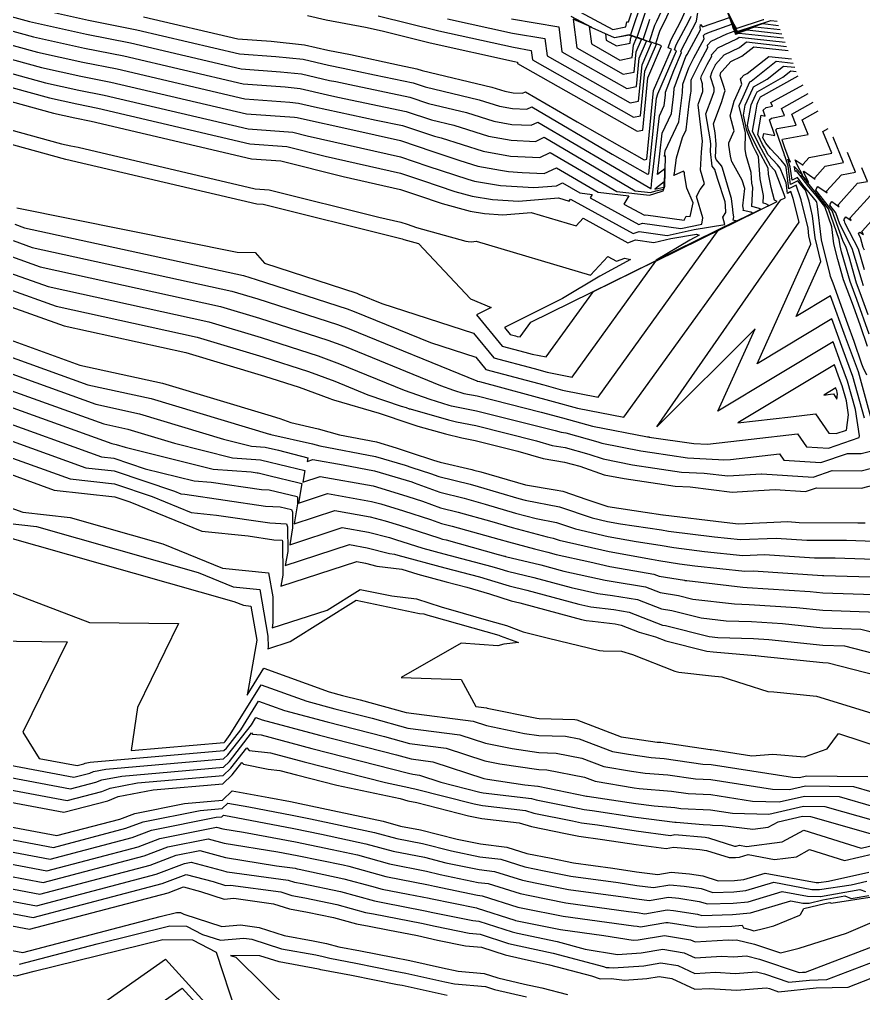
# Model space of a CAD drawing. Header units: millimetres. Extents: x 1157528 to 1158127, y 1280646 to 1281429.
# Drawn here: x 1157956.2 to 1158014.9, y 1280923.2 to 1280991 of the extents above; entities that cross this region are included whole.
import ezdxf

# ---------------------------------------------------------------- set-up
doc = ezdxf.new("R2010")
doc.units = ezdxf.units.MM
doc.layers.add('OCTUBRE', color=31, linetype='Continuous')

msp = doc.modelspace()

# ---------------------------------------------------------------- linework, layer by layer
at = {"layer": 'OCTUBRE', "flags": 128}
for points, elevation in [([(1157944.756, 1280994.151), (1157956.911, 1280990.805), (1157960.892, 1280989.93), (1157963.936, 1280989.329), (1157971.649, 1280987.525), (1157974.384, 1280987.322), (1157975.841, 1280987.172), (1157977.775, 1280986.719), (1157978.226, 1280986.634), (1157979.19, 1280986.423), (1157983.36, 1280985.551), (1157984.66, 1280985.119), (1157987.31, 1280984.489), (1157989.221, 1280983.876), (1157990.463, 1280983.653), (1157991.806, 1280983.595), (1157992.278, 1280983.817), (1157999.853, 1280979.368), (1158000.132, 1280979.21), (1158000.144, 1280979.212), (1158000.198, 1280979.758), (1158000.72, 1280984.257), (1158001.062, 1280984.978), (1158001.152, 1280985.7), (1158001.158, 1280985.91), (1158001.719, 1280987.401), (1158002.266, 1280988.667), (1158002.204, 1280988.692), (1158002.25, 1280988.836), (1158003.292, 1280990.796), (1158003.313, 1280990.834), (1158003.313, 1280990.837), (1158003.407, 1280991.427)], 396.5), ([(1157944, 1280993.374), (1157957.19, 1280989.743), (1157960.754, 1280988.96), (1157963.48, 1280988.421), (1157971.769, 1280986.483), (1157974.708, 1280986.265), (1157975.735, 1280986.158), (1157977.635, 1280985.714), (1157978.363, 1280985.557), (1157983.113, 1280984.564), (1157984.874, 1280983.979), (1157986.429, 1280983.609), (1157988.844, 1280982.835), (1157990.413, 1280982.554), (1157992.109, 1280982.48), (1157992.706, 1280982.76), (1157999.041, 1280979.04), (1158000.105, 1280978.917), (1158000.481, 1280979.043), (1158001.019, 1280979.166), (1158001.085, 1280979.362), (1158001.102, 1280980.574), (1158000.584, 1280980.172), (1158000.918, 1280983.041), (1158001.568, 1280984.412), (1158001.738, 1280985.786), (1158001.75, 1280986.185), (1158002.573, 1280988.374), (1158002.647, 1280988.523), (1158003.575, 1280990.226), (1158003.548, 1280990.384), (1158003.582, 1280990.595), (1158003.587, 1280990.594), (1158003.715, 1280990.443), (1158005.588, 1280991.097), (1158005.77, 1280990.606), (1158005.886, 1280990.374), (1158005.966, 1280990.214), (1158006.08, 1280990.019), (1158007.37, 1280990.446), (1158009.128, 1280990.249)], 397), ([(1157943.244, 1280992.597), (1157957.469, 1280988.681), (1157960.617, 1280987.989), (1157963.025, 1280987.513), (1157971.889, 1280985.441), (1157975.032, 1280985.207), (1157975.63, 1280985.145), (1157976.735, 1280984.887), (1157981.034, 1280983.96), (1157982.867, 1280983.577), (1157985.088, 1280982.839), (1157985.548, 1280982.729), (1157988.467, 1280981.794), (1157990.363, 1280981.454), (1157992.413, 1280981.365), (1157993.135, 1280981.704), (1157997.754, 1280978.99), (1158000.039, 1280978.727), (1158000.846, 1280978.997), (1158000.997, 1280979.031), (1158001.111, 1280979.372), (1158001.141, 1280981.477), (1158001.068, 1280981.42), (1158001.115, 1280981.824), (1158002.073, 1280983.845), (1158002.324, 1280985.872), (1158002.342, 1280986.461), (1158002.768, 1280987.593), (1158003.115, 1280988.293), (1158003.838, 1280989.618), (1158003.801, 1280989.835), (1158003.88, 1280989.922), (1158004.213, 1280990.079), (1158005.756, 1280990.617), (1158005.865, 1280990.324), (1158005.934, 1280990.185), (1158005.983, 1280990.09), (1158006.051, 1280989.973), (1158006.822, 1280990.228), (1158009.239, 1280989.958)], 397.5), ([(1157981.159, 1280991.213), (1157985.384, 1280990.167), (1157990.574, 1280989.019), (1157991.807, 1280988.806), (1157991.891, 1280988.157), (1157998.933, 1280984.168), (1157999.416, 1280984.264), (1157999.72, 1280987.357), (1158000.529, 1280989.225), (1158000.036, 1280989.423), (1158000.404, 1280990.558), (1158000.547, 1280990.826), (1158001.361, 1280992.602)], 394), ([(1157994.9, 1280991.644), (1157997.487, 1280990.261), (1157998.401, 1280990.437), (1157998.461, 1280990.786), (1157998.575, 1280990.798), (1157999.275, 1280992.872)], 392), ([(1157942.488, 1280991.819), (1157957.747, 1280987.619), (1157960.48, 1280987.018), (1157962.57, 1280986.605), (1157972.009, 1280984.398), (1157975.356, 1280984.15), (1157975.524, 1280984.132), (1157975.836, 1280984.059), (1157979.192, 1280983.336), (1157982.714, 1280982.535), (1157984.971, 1280981.773), (1157986.85, 1280981.15), (1157988.089, 1280980.753), (1157989.681, 1280980.467), (1157990.241, 1280980.372), (1157991.17, 1280980.317), (1157992.717, 1280980.25), (1157993.563, 1280980.647), (1157996.468, 1280978.941), (1157998.595, 1280978.695), (1157998.257, 1280978.121), (1157999.681, 1280977.339), (1157999.789, 1280977.38), (1158002.448, 1280976.994), (1158002.581, 1280977.27), (1158002.871, 1280977.251), (1158003.062, 1280978.213), (1158002.627, 1280979.216), (1158002.462, 1280980.18), (1158002.477, 1280980.306), (1158002.398, 1280980.401), (1158001.738, 1280980.112), (1158001.777, 1280980.266), (1158001.911, 1280981.331), (1158002.328, 1280982.751), (1158002.578, 1280983.279), (1158002.802, 1280985.082), (1158002.904, 1280985.857), (1158002.936, 1280985.948), (1158002.926, 1280986.456), (1158002.934, 1280986.736), (1158002.963, 1280986.812), (1158003.584, 1280988.064), (1158004.1, 1280989.009), (1158004.073, 1280989.164), (1158004.332, 1280989.449), (1158005.42, 1280989.962), (1158005.925, 1280990.138), (1158005.961, 1280990.042), (1158005.983, 1280989.997), (1158005.999, 1280989.965), (1158006.021, 1280989.927), (1158006.273, 1280990.011), (1158009.351, 1280989.667)], 398), ([(1157956.633, 1280991.867), (1157961.029, 1280990.901), (1157964.391, 1280990.237), (1157971.529, 1280988.568), (1157974.06, 1280988.379), (1157975.946, 1280988.185), (1157977.721, 1280987.769), (1157978.738, 1280987.577), (1157980.915, 1280987.101), (1157983.607, 1280986.538), (1157984.446, 1280986.26), (1157988.19, 1280985.368), (1157989.598, 1280984.917), (1157990.513, 1280984.753), (1157991.502, 1280984.71), (1157991.85, 1280984.874), (1157997.429, 1280981.597), (1157999.892, 1280980.201), (1157999.999, 1280980.223), (1158000.472, 1280985.035), (1158000.523, 1280985.474), (1158000.557, 1280985.544), (1158000.565, 1280985.614), (1158000.566, 1280985.635), (1158000.621, 1280985.78), (1158001.919, 1280988.778), (1158001.77, 1280988.838), (1158001.881, 1280989.181), (1158002.764, 1280990.84), (1158002.924, 1280991.191)], 396), ([(1157976.263, 1280991.224), (1157977.56, 1280990.921), (1157980.274, 1280990.407), (1157981.435, 1280990.153), (1157984.774, 1280989.327), (1157990.64, 1280988.03), (1157990.849, 1280987.994), (1157990.863, 1280987.884), (1157999.173, 1280983.176), (1157999.561, 1280983.254), (1157999.921, 1280986.907), (1158000.876, 1280989.113), (1158000.47, 1280989.277), (1158000.774, 1280990.214), (1158001.101, 1280990.829), (1158001.752, 1280992.249)], 394.5), ([(1157994.561, 1280991.177), (1157995.993, 1280990.412), (1157994.717, 1280990.984), (1157994.976, 1280988.976), (1157998.213, 1280987.143), (1157998.978, 1280987.295), (1157999.117, 1280988.707), (1157999.487, 1280989.56), (1157998.736, 1280989.861), (1157998.772, 1280989.972), (1157999.537, 1280992.238)], 392.5), ([(1157941.732, 1280991.042), (1157958.026, 1280986.557), (1157960.343, 1280986.048), (1157962.115, 1280985.698), (1157972.129, 1280983.356), (1157975.231, 1280983.125), (1157976.24, 1280982.874), (1157982.719, 1280981.401), (1157984.613, 1280980.761), (1157987.394, 1280979.839), (1157987.854, 1280979.711), (1157989.68, 1280979.4), (1157992.002, 1280979.263), (1157993.563, 1280979.389), (1157993.991, 1280979.59), (1157995.181, 1280978.891), (1157996.053, 1280978.791), (1157995.914, 1280978.555), (1157999.295, 1280976.701), (1157999.55, 1280976.798), (1158002.219, 1280976.411), (1158003.677, 1280976.733), (1158003.742, 1280977.157), (1158003.312, 1280978.646), (1158003.569, 1280979.129), (1158003.864, 1280979.537), (1158003.59, 1280980.476), (1158003.655, 1280981.738), (1158003.73, 1280982.5), (1158003.425, 1280985.014), (1158003.438, 1280985.114), (1158003.734, 1280985.947), (1158003.723, 1280986.48), (1158003.602, 1280986.853), (1158003.657, 1280987.037), (1158004.053, 1280987.834), (1158004.362, 1280988.401), (1158004.346, 1280988.494), (1158004.784, 1280988.975), (1158006.101, 1280989.597), (1158006.271, 1280989.732), (1158009.462, 1280989.375)], 398.5), ([(1157964.846, 1280991.145), (1157971.409, 1280989.61), (1157973.736, 1280989.437), (1157976.052, 1280989.198), (1157977.668, 1280988.82), (1157979.25, 1280988.52), (1157982.639, 1280987.779), (1157983.853, 1280987.526), (1157984.232, 1280987.4), (1157989.071, 1280986.248), (1157989.975, 1280985.958), (1157990.563, 1280985.853), (1157991.198, 1280985.825), (1157991.422, 1280985.93), (1157995.006, 1280983.825), (1157999.653, 1280981.193), (1157999.853, 1280981.233), (1158000.323, 1280986.006), (1158001.571, 1280988.89), (1158001.337, 1280988.984), (1158001.512, 1280989.525), (1158002.209, 1280990.837), (1158002.534, 1280991.544)], 395.5), ([(1157985.993, 1280991.007), (1157990.508, 1280990.009), (1157992.766, 1280989.619), (1157992.92, 1280988.43), (1157998.693, 1280985.159), (1157999.27, 1280985.274), (1157999.519, 1280987.807), (1158000.182, 1280989.336), (1157999.603, 1280989.569), (1157999.981, 1280990.735), (1158000.06, 1280990.969)], 393.5), ([(1157990.443, 1280990.998), (1157993.724, 1280990.432), (1157993.948, 1280988.703), (1157998.453, 1280986.151), (1157999.124, 1280986.285), (1157999.318, 1280988.257), (1157999.834, 1280989.448), (1157999.169, 1280989.715), (1157999.376, 1280990.354), (1157999.798, 1280991.603)], 393), ([(1158005.419, 1280991.576), (1158005.675, 1280990.888), (1158005.837, 1280990.563), (1158005.95, 1280990.338), (1158006.11, 1280990.065), (1158007.918, 1280990.664), (1158009.016, 1280990.541)], 396.5), ([(1158005.484, 1280991.452), (1158005.739, 1280990.94), (1158005.856, 1280990.708), (1158005.904, 1280990.607), (1158006.067, 1280990.326), (1158007.974, 1280990.951), (1158007.984, 1280990.954)], 395.5), ([(1158005.58, 1280991.17), (1158005.788, 1280990.752), (1158005.934, 1280990.463), (1158006.139, 1280990.11), (1158008.467, 1280990.881), (1158008.905, 1280990.832)], 396), ([(1157940.976, 1280990.265), (1157958.305, 1280985.495), (1157960.206, 1280985.077), (1157961.66, 1280984.79), (1157972.249, 1280982.314), (1157974.817, 1280982.123), (1157977.485, 1280981.458), (1157982.724, 1280980.266), (1157984.255, 1280979.749), (1157986.504, 1280979.004), (1157987.706, 1280978.669), (1157989.118, 1280978.429), (1157990.914, 1280978.322), (1157993.705, 1280978.549), (1157994.441, 1280978.331), (1157994.552, 1280978.452), (1157998.908, 1280976.063), (1157999.311, 1280976.216), (1158001.275, 1280975.931), (1158003.137, 1280976.342), (1158005.265, 1280976.706), (1158005.14, 1280977.198), (1158005.355, 1280977.531), (1158005.315, 1280978.013), (1158005.289, 1280978.264), (1158004.756, 1280979.895), (1158004.574, 1280980.516), (1158004.391, 1280980.76), (1158004.269, 1280981.765), (1158004.302, 1280982.316), (1158004.262, 1280982.663), (1158003.961, 1280984.402), (1158004.394, 1280985.559), (1158004.531, 1280985.946), (1158004.526, 1280986.183), (1158004.275, 1280986.958), (1158004.39, 1280987.341), (1158004.522, 1280987.605), (1158004.624, 1280987.793), (1158004.619, 1280987.824), (1158005.236, 1280988.502), (1158006.285, 1280988.997), (1158006.785, 1280989.396), (1158009.574, 1280989.084)], 399), ([(1157940.219, 1280989.488), (1157958.584, 1280984.433), (1157960.069, 1280984.106), (1157961.205, 1280983.882), (1157972.369, 1280981.271), (1157974.403, 1280981.12), (1157978.73, 1280980.041), (1157982.728, 1280979.132), (1157983.897, 1280978.737), (1157985.614, 1280978.168), (1157987.557, 1280977.627), (1157988.556, 1280977.457), (1157989.827, 1280977.382), (1157991.801, 1280977.542), (1157994.942, 1280976.614), (1157995.415, 1280977.128), (1157998.521, 1280975.425), (1157999.072, 1280975.634), (1158000.331, 1280975.452), (1158001.524, 1280975.715), (1158003.303, 1280976.019), (1158003.495, 1280975.968), (1158002.845, 1280975.619), (1158000.503, 1280974.213), (1158006.056, 1280976.944), (1158006.018, 1280976.963), (1158005.86, 1280977.002), (1158005.896, 1280977.228), (1158005.845, 1280977.486), (1158005.822, 1280977.75), (1158005.744, 1280978.516), (1158005.573, 1280979.039), (1158005.114, 1280980.608), (1158005.077, 1280980.734), (1158005.065, 1280980.755), (1158004.664, 1280981.227), (1158004.626, 1280981.379), (1158004.679, 1280982.292), (1158004.591, 1280983.067), (1158004.483, 1280983.69), (1158005.067, 1280985.25), (1158005.24, 1280985.885), (1158005.288, 1280985.99), (1158005.173, 1280986.371), (1158004.948, 1280987.063), (1158005.007, 1280987.256), (1158005.086, 1280987.367), (1158005.688, 1280988.029), (1158006.468, 1280988.397), (1158007.298, 1280989.059), (1158009.685, 1280988.793)], 399.5), ([(1157938.707, 1280987.933), (1157959.141, 1280982.309), (1157959.795, 1280982.165), (1157960.294, 1280982.066), (1157972.609, 1280979.187), (1157973.575, 1280979.115), (1157981.22, 1280977.209), (1157982.738, 1280976.863), (1157983.182, 1280976.714), (1157983.834, 1280976.498), (1157987.261, 1280975.543), (1157987.433, 1280975.514), (1157987.651, 1280975.501), (1157987.991, 1280975.529), (1157995.944, 1280973.178), (1157997.141, 1280974.481), (1157997.748, 1280974.148), (1157998.313, 1280974.364), (1157998.72, 1280974.254), (1157996.57, 1280973.1), (1157993.989, 1280971.55), (1157989.952, 1280969.541), (1157990.357, 1280969.051), (1157990.715, 1280968.955), (1157990.83, 1280968.922), (1157991.05, 1280968.88), (1157991.792, 1280969.907), (1158007.197, 1280977.484), (1158007.071, 1280977.548), (1158006.548, 1280977.676), (1158006.563, 1280977.766), (1158006.534, 1280977.996), (1158006.656, 1280979.21), (1158006.488, 1280979.783), (1158005.774, 1280981.034), (1158005.759, 1280981.052), (1158005.661, 1280981.439), (1158005.555, 1280982.205), (1158005.56, 1280982.381), (1158005.917, 1280983.22), (1158005.654, 1280984.252), (1158005.932, 1280985.276), (1158006.468, 1280986.448), (1158006.358, 1280986.811), (1158006.405, 1280986.877), (1158006.592, 1280987.083), (1158006.835, 1280987.197), (1158008.325, 1280988.387), (1158009.908, 1280988.21)], 400.5), ([(1157937.951, 1280987.156), (1157959.42, 1280981.246), (1157959.657, 1280981.194), (1157959.839, 1280981.158), (1157972.729, 1280978.144), (1157973.161, 1280978.112), (1157982.465, 1280975.792), (1157982.743, 1280975.729), (1157982.824, 1280975.702), (1157982.943, 1280975.662), (1157983.979, 1280975.374), (1157987.578, 1280971.532), (1157989.034, 1280970.929), (1157987.995, 1280970.413), (1157989.787, 1280968.241), (1157991.369, 1280967.817), (1157991.879, 1280967.673), (1157992.852, 1280967.487), (1157996.135, 1280972.032), (1158007.768, 1280977.754), (1158007.597, 1280977.841), (1158007.151, 1280977.95), (1158007.211, 1280979.278), (1158007.154, 1280979.566), (1158007.099, 1280980.321), (1158006.754, 1280981.507), (1158006.695, 1280981.935), (1158006.722, 1280983.065), (1158006.678, 1280983.174), (1158006.503, 1280983.976), (1158006.263, 1280984.918), (1158006.278, 1280984.972), (1158006.556, 1280985.581), (1158007.02, 1280986.611), (1158007.024, 1280986.622), (1158007.107, 1280986.668), (1158008.839, 1280988.05), (1158010.02, 1280987.918)], 401), ([(1157956.047, 1280977.86), (1157971.364, 1280974.767), (1157972.622, 1280974.753), (1157973.258, 1280973.999), (1157979.678, 1280971.919), (1157979.822, 1280971.866), (1157981.427, 1280971.212), (1157987.804, 1280969.143), (1157989.216, 1280967.431), (1157992.022, 1280966.68), (1157992.928, 1280966.424), (1157994.655, 1280966.094), (1158000.478, 1280974.157), (1158008.339, 1280978.023), (1158008.123, 1280978.133), (1158007.944, 1280978.177), (1158007.968, 1280978.711), (1158007.737, 1280979.883), (1158007.623, 1280981.426), (1158007.417, 1280981.811), (1158007.245, 1280982.148), (1158006.801, 1280983.232), (1158006.568, 1280984.303), (1158006.689, 1280984.987), (1158007.214, 1280986.156), (1158007.268, 1280986.274), (1158008.211, 1280986.802), (1158009.353, 1280987.714), (1158010.131, 1280987.627)], 401.5), ([(1157955.776, 1280975.593), (1157957.116, 1280975.111), (1157971.001, 1280972.075), (1157972.8, 1280971.535), (1157978.339, 1280969.741), (1157979.15, 1280969.442), (1157988.02, 1280965.826), (1157988.045, 1280965.817), (1157988.065, 1280965.811), (1157988.09, 1280965.806), (1157988.211, 1280965.776), (1157993.33, 1280964.404), (1157995.026, 1280963.926), (1157998.259, 1280963.308), (1158009.163, 1280978.407), (1158009.48, 1280978.563), (1158009.465, 1280978.571), (1158009.411, 1280978.79), (1158008.765, 1280980.431), (1158008.69, 1280980.521), (1158008.443, 1280980.786), (1158007.819, 1280981.934), (1158007.802, 1280981.967), (1158007.188, 1280983.184), (1158007.396, 1280984.363), (1158007.519, 1280985.056), (1158007.604, 1280985.245), (1158007.749, 1280985.567), (1158007.757, 1280985.575), (1158007.764, 1280985.576), (1158007.762, 1280985.579), (1158010.369, 1280987.024)], 402.5), ([(1157955.895, 1280976.716), (1157956.564, 1280976.475), (1157971.806, 1280973.142), (1157972.685, 1280972.879), (1157979.009, 1280970.83), (1157979.486, 1280970.654), (1157984.806, 1280968.485), (1157987.95, 1280967.465), (1157988.646, 1280966.622), (1157992.676, 1280965.542), (1157993.977, 1280965.175), (1157996.457, 1280964.701), (1158004.82, 1280976.282), (1158008.909, 1280978.293), (1158008.721, 1280978.389), (1158008.504, 1280979.264), (1158008.319, 1280980.2), (1158008.289, 1280980.616), (1158007.617, 1280981.871), (1158007.057, 1280982.966), (1158006.924, 1280983.291), (1158006.854, 1280983.612), (1158007.104, 1280985.022), (1158007.409, 1280985.7), (1158007.512, 1280985.927), (1158009.314, 1280986.937), (1158009.866, 1280987.378), (1158010.243, 1280987.336)], 402), ([(1157955.657, 1280974.47), (1157957.668, 1280973.747), (1157970.197, 1280971.007), (1157972.915, 1280970.192), (1157977.67, 1280968.651), (1157978.814, 1280968.23), (1157985.497, 1280965.506), (1157986.407, 1280965.191), (1157987.13, 1280964.957), (1157988.047, 1280964.776), (1157992.506, 1280963.663), (1157993.984, 1280963.267), (1157996.075, 1280962.676), (1157999.889, 1280961.948), (1158000.004, 1280961.925), (1158000.023, 1280961.922), (1158003.126, 1280961.464), (1158004.077, 1280961.417), (1158007.114, 1280961.775), (1158010.329, 1280962.14), (1158010.946, 1280961.252), (1158012.49, 1280961.154), (1158014.613, 1280961.882), (1158014.628, 1280962.013), (1158014.358, 1280963.832), (1158013.81, 1280965.808), (1158013.345, 1280967.058), (1158012.811, 1280968.545), (1158004.795, 1280963.724), (1158007.375, 1280969.453), (1158000.555, 1280962.641), (1158010.433, 1280976.859), (1158010.03, 1280978.504), (1158009.87, 1280978.986), (1158009.626, 1280978.864), (1158009.531, 1280979.594), (1158009.13, 1280980.612), (1158008.936, 1280980.846), (1158008.297, 1280981.532), (1158008.033, 1280982.018), (1158007.905, 1280982.267), (1158007.558, 1280982.954), (1158007.794, 1280984.294), (1158008.087, 1280984.239), (1158007.948, 1280984.649), (1158008.14, 1280984.837), (1158008.588, 1280984.922), (1158008.483, 1280985.177), (1158010.72, 1280986.416)], 403), ([(1158014.989, 1280963.234), (1158014.186, 1280966.131), (1158013.503, 1280967.966), (1158012.72, 1280970.146), (1158007.519, 1280967.018), (1158011.265, 1280975.338), (1158011.123, 1280975.913), (1158011.062, 1280976.444), (1158010.579, 1280978.414), (1158010.244, 1280979.422), (1158009.734, 1280979.168), (1158009.534, 1280980.695), (1158009.495, 1280980.793), (1158009.181, 1280981.17), (1158008.445, 1280981.962), (1158008.119, 1280982.351), (1158008.007, 1280982.567), (1158007.928, 1280982.725), (1158007.982, 1280983.032), (1158008.752, 1280982.887), (1158008.385, 1280983.964), (1158008.524, 1280984.099), (1158009.413, 1280984.268), (1158009.205, 1280984.774), (1158011.07, 1280985.808)], 403.5), ([(1158015.62, 1280962.636), (1158014.562, 1280966.455), (1158013.662, 1280968.873), (1158012.629, 1280971.748), (1158010.242, 1280970.313), (1158011.961, 1280974.13), (1158011.556, 1280975.772), (1158011.381, 1280977.292), (1158011.128, 1280978.325), (1158010.877, 1280979.076), (1158010.507, 1280979.532), (1158010.353, 1280979.727), (1158009.841, 1280979.472), (1158009.672, 1280980.764), (1158009.436, 1280981.484), (1158009.427, 1280981.494), (1158009.41, 1280981.513), (1158009.387, 1280981.54), (1158009.417, 1280981.534), (1158008.823, 1280983.279), (1158008.907, 1280983.362), (1158010.238, 1280983.614), (1158009.926, 1280984.372), (1158011.42, 1280985.2)], 404), ([(1158015.138, 1280966.231), (1158014.885, 1280966.765), (1158014.802, 1280966.996), (1158014.277, 1280968.555), (1158013.82, 1280969.781), (1158012.8, 1280972.62), (1158012.621, 1280973.088), (1158012.592, 1280973.188), (1158011.989, 1280975.632), (1158011.699, 1280978.14), (1158011.676, 1280978.235), (1158011.653, 1280978.305), (1158010.71, 1280979.463), (1158010.318, 1280979.96), (1158009.949, 1280979.776), (1158009.827, 1280980.709), (1158009.65, 1280981.248), (1158009.847, 1280981.041), (1158009.716, 1280981.286), (1158009.475, 1280981.963), (1158009.26, 1280982.595), (1158009.29, 1280982.624), (1158011.063, 1280982.961), (1158010.647, 1280983.969), (1158011.77, 1280984.591)], 404.5), ([(1158015.191, 1280968.218), (1158014.708, 1280969.651), (1158014.232, 1280971.022), (1158013.53, 1280972.857), (1158013.123, 1280974.264), (1158012.855, 1280975.352), (1158012.717, 1280976.546), (1158012.224, 1280977.946), (1158011.618, 1280978.711), (1158011.117, 1280979.327), (1158010.25, 1280980.427), (1158010.164, 1280980.384), (1158010.135, 1280980.601), (1158010.094, 1280980.726), (1158010.696, 1280980.095), (1158010.295, 1280980.843), (1158010.169, 1280981.197), (1158010.718, 1280980.821), (1158010.694, 1280980.867), (1158010.699, 1280980.872), (1158011.133, 1280981.353), (1158012.713, 1280981.653), (1158012.09, 1280983.164), (1158012.471, 1280983.375)], 405.5), ([(1158015.304, 1280969.072), (1158014.462, 1280971.49), (1158013.984, 1280972.741), (1158013.389, 1280974.802), (1158013.288, 1280975.212), (1158013.236, 1280975.661), (1158012.483, 1280977.798), (1158011.557, 1280978.967), (1158011.32, 1280979.258), (1158010.617, 1280980.151), (1158011.121, 1280979.622), (1158010.736, 1280980.34), (1158010.754, 1280980.377), (1158010.768, 1280980.398), (1158011.556, 1280979.858), (1158011.517, 1280979.936), (1158011.524, 1280979.945), (1158012.257, 1280980.756), (1158013.538, 1280980.999), (1158012.811, 1280982.761), (1158012.821, 1280982.767)], 406), ([(1158015.232, 1280970.409), (1158014.693, 1280971.959), (1158014.438, 1280972.625), (1158013.912, 1280974.448), (1158013.716, 1280975.103), (1158013.472, 1280975.578), (1158012.742, 1280977.651), (1158011.6, 1280979.093), (1158011.675, 1280979.241), (1158011.741, 1280979.342), (1158012.394, 1280978.895), (1158012.339, 1280979.005), (1158012.349, 1280979.017), (1158013.38, 1280980.159), (1158014.362, 1280980.345), (1158013.8, 1280981.71)], 406.5), ([(1158014.924, 1280972.427), (1158014.892, 1280972.509), (1158014.828, 1280972.733), (1158014.137, 1280975.041), (1158013.278, 1280976.718), (1158013.001, 1280977.503), (1158012.568, 1280978.049), (1158012.597, 1280978.106), (1158012.714, 1280978.287), (1158013.232, 1280977.931), (1158013.161, 1280978.074), (1158013.174, 1280978.09), (1158014.504, 1280979.562), (1158015.187, 1280979.692), (1158014.796, 1280980.641)], 407), ([(1158014.987, 1280973.546), (1158014.559, 1280974.98), (1158013.644, 1280976.764), (1158013.597, 1280976.962), (1158013.557, 1280977.029), (1158013.687, 1280977.231), (1158014.07, 1280976.968), (1158013.983, 1280977.143), (1158013.999, 1280977.162), (1158015.628, 1280978.965)], 407.5), ([(1158014.98, 1280974.918), (1158014.886, 1280975.101), (1158014.72, 1280975.806), (1158014.576, 1280976.045), (1158014.66, 1280976.175), (1158014.908, 1280976.005), (1158014.805, 1280976.212), (1158014.824, 1280976.235), (1158016.752, 1280978.368)], 408), ([(1157955.537, 1280973.347), (1157958.22, 1280972.382), (1157969.392, 1280969.939), (1157973.03, 1280968.848), (1157977.001, 1280967.562), (1157978.478, 1280967.018), (1157982.974, 1280965.185), (1157984.768, 1280964.565), (1157986.073, 1280964.143), (1157986.237, 1280964.096), (1157986.268, 1280964.089), (1157988.003, 1280963.746), (1157993.479, 1280962.379), (1157993.882, 1280962.261), (1157994.22, 1280962.205), (1157996.442, 1280961.59), (1157996.73, 1280961.49), (1157999.429, 1280960.96), (1158000.212, 1280960.842), (1158002.688, 1280960.477), (1158004.827, 1280960.372), (1158005.165, 1280960.332), (1158005.658, 1280960.363), (1158009.08, 1280960.752), (1158009.387, 1280960.309), (1158011.954, 1280960.146), (1158013.81, 1280960.783), (1158014.748, 1280960.776), (1158015.493, 1280960.969)], 403.5), ([(1157955.418, 1280972.224), (1157958.772, 1280971.018), (1157968.588, 1280968.872), (1157973.145, 1280967.505), (1157976.332, 1280966.472), (1157978.142, 1280965.806), (1157980.451, 1280964.864), (1157982.767, 1280964.064), (1157983.102, 1280963.967), (1157983.329, 1280963.892), (1157983.387, 1280963.872), (1157986.047, 1280963.119), (1157986.621, 1280962.98), (1157987.96, 1280962.716), (1157992.183, 1280961.661), (1157993.264, 1280961.345), (1157994.172, 1280961.195), (1157995.82, 1280960.738), (1157996.812, 1280960.396), (1157998.855, 1280959.994), (1158000.401, 1280959.763), (1158002.25, 1280959.49), (1158003.848, 1280959.412), (1158005.474, 1280959.216), (1158007.832, 1280959.365), (1158007.844, 1280959.365), (1158011.418, 1280959.139), (1158012.731, 1280959.589), (1158014.761, 1280959.575), (1158016.376, 1280959.992)], 404), ([(1157955.299, 1280971.101), (1157959.324, 1280969.654), (1157967.783, 1280967.804), (1157973.26, 1280966.161), (1157975.663, 1280965.383), (1157977.806, 1280964.594), (1157977.928, 1280964.544), (1157978.051, 1280964.501), (1157981.229, 1280963.583), (1157983.375, 1280962.872), (1157983.926, 1280962.688), (1157985.857, 1280962.141), (1157986.975, 1280961.872), (1157987.917, 1280961.686), (1157990.888, 1280960.944), (1157992.645, 1280960.43), (1157994.123, 1280960.184), (1157995.197, 1280959.887), (1157996.894, 1280959.301), (1157998.28, 1280959.029), (1158000.589, 1280958.683), (1158001.812, 1280958.503), (1158002.868, 1280958.451), (1158005.784, 1280958.1), (1158006.843, 1280958.167), (1158008.785, 1280958.264), (1158010.881, 1280958.132), (1158011.651, 1280958.396), (1158014.775, 1280958.374), (1158017.259, 1280959.015)], 404.5), ([(1157955.06, 1280968.856), (1157960.428, 1280966.925), (1157966.174, 1280965.669), (1157973.49, 1280963.474), (1157974.324, 1280963.204), (1157975.089, 1280962.923), (1157977.001, 1280962.5), (1157978.479, 1280962.07), (1157981.041, 1280961.584), (1157982.42, 1280961.181), (1157983.469, 1280960.834), (1157985.005, 1280960.319), (1157985.477, 1280960.186), (1157987.682, 1280959.654), (1157987.83, 1280959.625), (1157988.296, 1280959.509), (1157991.409, 1280958.599), (1157993.483, 1280958.254), (1157994.004, 1280958.154), (1157995.676, 1280957.589), (1157997.058, 1280957.112), (1157997.13, 1280957.098), (1157999.742, 1280956.707), (1158000.954, 1280956.525), (1158000.977, 1280956.521), (1158005.23, 1280955.994), (1158006.215, 1280955.891), (1158009.653, 1280956.041), (1158010.436, 1280955.989), (1158014.522, 1280955.965), (1158015.029, 1280955.949)], 405.5), ([(1157954.941, 1280967.733), (1157960.98, 1280965.561), (1157965.37, 1280964.601), (1157973.605, 1280962.131), (1157973.655, 1280962.115), (1157973.701, 1280962.098), (1157976.597, 1280961.458), (1157977.11, 1280961.309), (1157980.971, 1280960.576), (1157983.049, 1280959.969), (1157983.516, 1280959.815), (1157984.804, 1280959.383), (1157985.378, 1280959.17), (1157987.553, 1280958.635), (1157988.117, 1280958.478), (1157990.952, 1280957.645), (1157991.381, 1280957.529), (1157993.785, 1280957.066), (1157996.045, 1280956.303), (1157997.116, 1280956.061), (1157998.026, 1280955.892), (1158000.866, 1280955.464), (1158001.356, 1280955.38), (1158004.549, 1280954.984), (1158006.365, 1280954.794), (1158008.848, 1280954.902), (1158010.978, 1280954.761), (1158013.73, 1280954.745), (1158015.694, 1280954.683)], 406), ([(1157954.822, 1280966.61), (1157961.532, 1280964.197), (1157964.565, 1280963.533), (1157970.412, 1280961.78), (1157972.365, 1280961.29), (1157973.313, 1280961.225), (1157974.242, 1280960.999), (1157976.283, 1280960.485), (1157976.239, 1280960.227), (1157976.621, 1280960.351), (1157978.726, 1280959.981), (1157980.9, 1280959.568), (1157982.711, 1280959.04), (1157983.499, 1280958.799), (1157983.667, 1280958.745), (1157985.445, 1280958.085), (1157987.137, 1280957.669), (1157988.599, 1280957.262), (1157990.714, 1280956.64), (1157992.15, 1280956.251), (1157993.565, 1280955.979), (1157994.896, 1280955.53), (1157997.171, 1280955.015), (1157999.104, 1280954.656), (1158000.779, 1280954.404), (1158001.736, 1280954.239), (1158003.869, 1280953.975), (1158006.516, 1280953.697), (1158008.043, 1280953.764), (1158011.52, 1280953.534), (1158012.939, 1280953.526), (1158016.36, 1280953.417)], 406.5), ([(1157954.702, 1280965.487), (1157962.084, 1280962.832), (1157963.76, 1280962.466), (1157966.992, 1280961.496), (1157971.032, 1280960.484), (1157972.994, 1280960.348), (1157974.915, 1280959.882), (1157976.072, 1280959.59), (1157975.933, 1280958.78), (1157977.13, 1280959.17), (1157980.811, 1280958.523), (1157981.042, 1280958.463), (1157983.219, 1280957.798), (1157984.242, 1280957.472), (1157985.512, 1280957), (1157986.72, 1280956.703), (1157989.081, 1280956.045), (1157990.475, 1280955.636), (1157992.919, 1280954.974), (1157993.346, 1280954.892), (1157993.747, 1280954.756), (1157997.226, 1280953.97), (1158000.182, 1280953.42), (1158000.692, 1280953.343), (1158002.115, 1280953.099), (1158003.188, 1280952.966), (1158006.667, 1280952.601), (1158007.238, 1280952.626), (1158012.062, 1280952.307), (1158012.148, 1280952.306), (1158017.025, 1280952.152)], 407), ([(1157954.583, 1280964.364), (1157962.636, 1280961.468), (1157962.956, 1280961.398), (1157963.573, 1280961.213), (1157969.699, 1280959.678), (1157972.343, 1280959.495), (1157972.757, 1280959.433), (1157972.821, 1280959.43), (1157973.651, 1280959.235), (1157975.589, 1280958.764), (1157975.861, 1280958.696), (1157975.627, 1280957.332), (1157977.64, 1280957.988), (1157980.707, 1280957.449), (1157981.343, 1280957.285), (1157982.938, 1280956.798), (1157984.817, 1280956.198), (1157985.579, 1280955.915), (1157986.304, 1280955.737), (1157989.564, 1280954.829), (1157990.237, 1280954.631), (1157992.027, 1280954.146), (1157992.974, 1280953.922), (1157993.549, 1280953.765), (1157995.893, 1280953.238), (1157997.281, 1280952.924), (1157998.471, 1280952.703), (1158000.335, 1280952.383), (1158000.7, 1280952.242), (1158002.46, 1280951.964), (1158002.494, 1280951.958), (1158002.507, 1280951.956), (1158002.622, 1280951.944), (1158006.524, 1280951.478), (1158006.818, 1280951.468), (1158011.204, 1280951.185), (1158012.094, 1280951.094), (1158017.019, 1280950.921)], 407.5), ([(1157954.464, 1280963.241), (1157961.929, 1280960.556), (1157962.785, 1280960.462), (1157964.973, 1280959.722), (1157968.366, 1280958.871), (1157969.545, 1280958.79), (1157973.047, 1280958.271), (1157973.586, 1280958.246), (1157975.529, 1280957.788), (1157975.557, 1280957.713), (1157975.559, 1280957.275), (1157975.321, 1280955.885), (1157978.15, 1280956.807), (1157980.604, 1280956.376), (1157981.644, 1280956.107), (1157982.658, 1280955.797), (1157985.392, 1280954.925), (1157985.646, 1280954.83), (1157985.888, 1280954.771), (1157989.509, 1280953.762), (1157989.956, 1280953.645), (1157989.99, 1280953.635), (1157990.023, 1280953.625), (1157992.488, 1280953.041), (1157994.073, 1280952.608), (1157996.948, 1280951.962), (1157997.364, 1280951.913), (1157999.767, 1280951.501), (1158000.781, 1280951.109), (1158002.049, 1280950.909), (1158003.055, 1280950.661), (1158005.946, 1280950.316), (1158006.968, 1280950.283), (1158010.25, 1280950.071), (1158012.091, 1280949.881), (1158015.88, 1280949.749)], 408), ([(1157954.344, 1280962.118), (1157960.835, 1280959.784), (1157962.81, 1280959.566), (1157966.992, 1280958.152), (1157967.438, 1280957.97), (1157967.725, 1280957.94), (1157973.338, 1280957.108), (1157974.351, 1280957.061), (1157975.143, 1280956.874), (1157975.211, 1280956.692), (1157975.218, 1280955.62), (1157975.015, 1280954.438), (1157978.66, 1280955.626), (1157980.501, 1280955.302), (1157981.946, 1280954.928), (1157982.377, 1280954.796), (1157984.267, 1280954.194), (1157985.723, 1280953.801), (1157989.081, 1280952.922), (1157989.63, 1280952.762), (1157990.153, 1280952.599), (1157992.001, 1280952.161), (1157994.598, 1280951.451), (1157996.447, 1280951.036), (1157997.459, 1280950.917), (1157999.2, 1280950.619), (1158000.862, 1280949.976), (1158001.593, 1280949.861), (1158003.617, 1280949.363), (1158005.367, 1280949.154), (1158007.119, 1280949.097), (1158009.296, 1280948.956), (1158012.088, 1280948.669), (1158014.741, 1280948.576), (1158018.458, 1280947.623)], 408.5), ([(1157954.225, 1280960.995), (1157959.74, 1280959.012), (1157962.835, 1280958.67), (1157965.447, 1280957.787), (1157968.165, 1280956.68), (1157969.921, 1280956.495), (1157973.628, 1280955.946), (1157974.782, 1280955.892), (1157974.866, 1280955.671), (1157974.876, 1280953.964), (1157974.709, 1280952.991), (1157979.169, 1280954.444), (1157980.397, 1280954.228), (1157981.943, 1280953.829), (1157982.3, 1280953.786), (1157982.53, 1280953.711), (1157985.808, 1280952.826), (1157988.205, 1280952.199), (1157989.269, 1280951.888), (1157990.283, 1280951.572), (1157991.514, 1280951.28), (1157995.122, 1280950.295), (1157995.945, 1280950.11), (1157997.554, 1280949.921), (1157998.632, 1280949.737), (1158000.943, 1280948.843), (1158001.138, 1280948.812), (1158004.18, 1280948.065), (1158004.789, 1280947.992), (1158007.27, 1280947.911), (1158008.342, 1280947.842), (1158012.084, 1280947.457), (1158013.602, 1280947.404), (1158018.886, 1280946.049)], 409), ([(1157954.106, 1280959.873), (1157958.645, 1280958.24), (1157962.86, 1280957.775), (1157963.903, 1280957.422), (1157968.892, 1280955.389), (1157972.116, 1280955.051), (1157973.918, 1280954.784), (1157974.48, 1280954.757), (1157974.52, 1280954.65), (1157974.534, 1280952.309), (1157974.402, 1280951.543), (1157979.679, 1280953.263), (1157980.294, 1280953.155), (1157981.067, 1280952.955), (1157982.808, 1280952.747), (1157983.93, 1280952.382), (1157985.893, 1280951.852), (1157987.329, 1280951.476), (1157988.909, 1280951.015), (1157990.413, 1280950.545), (1157991.027, 1280950.4), (1157994.714, 1280949.393), (1157995.315, 1280949.238), (1157995.634, 1280949.162), (1157996.063, 1280949.111), (1157997.649, 1280948.925), (1157998.064, 1280948.854), (1157999.328, 1280948.366), (1158000.46, 1280948.038), (1158001.171, 1280947.761), (1158004.027, 1280947.034), (1158004.457, 1280946.982), (1158007.381, 1280946.739), (1158007.429, 1280946.724), (1158007.798, 1280946.685), (1158012.081, 1280946.245), (1158012.463, 1280946.232), (1158019.314, 1280944.474)], 409.5), ([(1157953.867, 1280957.627), (1157956.455, 1280956.696), (1157959.753, 1280956.332), (1157966.183, 1280954.504), (1157970.346, 1280952.808), (1157973.544, 1280952.472), (1157973.84, 1280950.808), (1157973.851, 1280948.999), (1157973.79, 1280948.649), (1157977.617, 1280949.896), (1157979.91, 1280951.333), (1157982.117, 1280950.873), (1157983.825, 1280950.67), (1157985.551, 1280950.107), (1157987.069, 1280949.674), (1157988.843, 1280949.171), (1157990.094, 1280948.816), (1157991.261, 1280948.385), (1157993.013, 1280947.934), (1157996.549, 1280947.086), (1157996.817, 1280947.055), (1157998.082, 1280947.025), (1157998.852, 1280946.802), (1158001.798, 1280945.655), (1158002.081, 1280945.583), (1158004.356, 1280945.309), (1158005.055, 1280945.251), (1158008.27, 1280944.242), (1158008.688, 1280944.198), (1158011.65, 1280943.907), (1158019.336, 1280941.54)], 410.5), ([(1157955.36, 1280955.924), (1157957.414, 1280955.697), (1157968.658, 1280952.502), (1157971.073, 1280951.517), (1157972.929, 1280951.323), (1157973.504, 1280948.079), (1157973.509, 1280947.344), (1157973.484, 1280947.202), (1157975.039, 1280947.708), (1157979.629, 1280950.586), (1157984.049, 1280949.665), (1157984.333, 1280949.631), (1157984.621, 1280949.537), (1157984.874, 1280949.465), (1157989.555, 1280948.139), (1157989.648, 1280948.112), (1157990.92, 1280947.642), (1157989.916, 1280947.517), (1157989.479, 1280947.409), (1157986.948, 1280947.595), (1157982.768, 1280945.212), (1157986.932, 1280945.065), (1157987.953, 1280943.195), (1157988.705, 1280943.098), (1157988.749, 1280943.084), (1157992.208, 1280942.385), (1157992.36, 1280942.362), (1157994.849, 1280942.291), (1157994.979, 1280942.266), (1157998.073, 1280941.087), (1157998.395, 1280941.032), (1158000.578, 1280940.72), (1158000.818, 1280940.701), (1158004.264, 1280940.206), (1158004.356, 1280940.202), (1158007.155, 1280939.762), (1158008.622, 1280939.883), (1158010.806, 1280939.68), (1158012.397, 1280940.251), (1158013.183, 1280941.321), (1158017.912, 1280939.76)], 411), ([(1157955.076, 1280955.063), (1157971.133, 1280950.499), (1157971.8, 1280950.227), (1157972.313, 1280950.173), (1157972.733, 1280947.806), (1157972.055, 1280943.969), (1157973.215, 1280945.85), (1157977.765, 1280944.202), (1157978.684, 1280943.959), (1157979.919, 1280943.644), (1157983.115, 1280942.76), (1157987.771, 1280942.162), (1157988.691, 1280941.859), (1157991.351, 1280941.322), (1157992.349, 1280941.174), (1157994.199, 1280941.121), (1157995.155, 1280940.935), (1157997.47, 1280940.054), (1157998.585, 1280939.863), (1158000.156, 1280939.639), (1158001.065, 1280939.567), (1158003.75, 1280939.181), (1158004.334, 1280939.154), (1158009.969, 1280938.268), (1158010.474, 1280938.256), (1158010.95, 1280938.365), (1158015.214, 1280938.321)], 411.5), ([(1157951.596, 1280952.645), (1157961.098, 1280949.031), (1157967.287, 1280948.955), (1157964.419, 1280943.108), (1157963.983, 1280940.131), (1157970.447, 1280940.694), (1157970.516, 1280940.758), (1157970.885, 1280941.232), (1157973.027, 1280944.705), (1157976.21, 1280943.552), (1157978.15, 1280943.037), (1157980.759, 1280942.372), (1157983.232, 1280941.688), (1157986.836, 1280941.225), (1157988.634, 1280940.635), (1157990.494, 1280940.259), (1157992.338, 1280939.987), (1157993.548, 1280939.952), (1157995.332, 1280939.605), (1157996.868, 1280939.021), (1157998.775, 1280938.695), (1157999.734, 1280938.557), (1158001.313, 1280938.432), (1158003.236, 1280938.156), (1158004.312, 1280938.107), (1158008.579, 1280937.435), (1158009.764, 1280937.407), (1158010.879, 1280937.662), (1158014.218, 1280937.628), (1158015.497, 1280937.26)], 412), ([(1157947.17, 1280947.846), (1157959.536, 1280947.694), (1157956.447, 1280941.397), (1157957.601, 1280939.581), (1157960.244, 1280939.085), (1157960.688, 1280939.201), (1157960.793, 1280939.242), (1157961.143, 1280939.311), (1157970.431, 1280940.119), (1157970.617, 1280940.294), (1157971.615, 1280941.577), (1157972.838, 1280943.559), (1157974.655, 1280942.901), (1157977.617, 1280942.116), (1157981.598, 1280941.101), (1157983.35, 1280940.616), (1157985.901, 1280940.288), (1157988.576, 1280939.41), (1157989.637, 1280939.196), (1157992.328, 1280938.799), (1157992.897, 1280938.783), (1157995.509, 1280938.275), (1157996.265, 1280937.987), (1157998.965, 1280937.526), (1157999.312, 1280937.476), (1158001.56, 1280937.298), (1158002.722, 1280937.131), (1158004.29, 1280937.059), (1158007.189, 1280936.603), (1158009.053, 1280936.559), (1158010.808, 1280936.96), (1158013.222, 1280936.935), (1158015.621, 1280936.244)], 412.5), ([(1157953.455, 1280939.504), (1157960.007, 1280938.272), (1157961.108, 1280938.561), (1157961.369, 1280938.661), (1157962.237, 1280938.834), (1157970.415, 1280939.545), (1157970.718, 1280939.83), (1157972.346, 1280941.922), (1157972.649, 1280942.414), (1157973.1, 1280942.251), (1157977.083, 1280941.195), (1157982.437, 1280939.829), (1157983.467, 1280939.545), (1157984.967, 1280939.352), (1157988.518, 1280938.186), (1157988.78, 1280938.133), (1157991.359, 1280937.753), (1157992.271, 1280937.649), (1157992.301, 1280937.639), (1157995.665, 1280936.959), (1157995.675, 1280936.957), (1157995.691, 1280936.955), (1157999.078, 1280936.452), (1158000.368, 1280936.278), (1158001.808, 1280936.164), (1158002.208, 1280936.106), (1158004.268, 1280936.011), (1158005.8, 1280935.77), (1158008.343, 1280935.711), (1158010.737, 1280936.258), (1158012.226, 1280936.242), (1158015.745, 1280935.229)], 413), ([(1157949.308, 1280939.426), (1157959.771, 1280937.46), (1157961.528, 1280937.921), (1157961.944, 1280938.081), (1157963.331, 1280938.356), (1157970.399, 1280938.971), (1157970.819, 1280939.366), (1157972.361, 1280941.347), (1157972.43, 1280941.275), (1157973.022, 1280941.209), (1157976.549, 1280940.273), (1157983.276, 1280938.558), (1157983.584, 1280938.473), (1157984.032, 1280938.415), (1157985.522, 1280937.926), (1157988.234, 1280937.234), (1157988.467, 1280937.186), (1157991.84, 1280936.803), (1157992.143, 1280936.707), (1157995.171, 1280936.094), (1157995.491, 1280936.031), (1157996.051, 1280935.954), (1157999.09, 1280935.503), (1158001.797, 1280935.137), (1158001.895, 1280935.154), (1158003.777, 1280934.985), (1158004.246, 1280934.964), (1158004.41, 1280934.938), (1158005.103, 1280934.922), (1158007.225, 1280934.657), (1158008.294, 1280934.794), (1158008.972, 1280935.168), (1158010.665, 1280935.555), (1158011.23, 1280935.55), (1158015.869, 1280934.214)], 413.5), ([(1157945.162, 1280939.348), (1157959.534, 1280936.647), (1157961.948, 1280937.281), (1157962.52, 1280937.5), (1157964.424, 1280937.879), (1157970.382, 1280938.397), (1157970.92, 1280938.902), (1157972.022, 1280940.318), (1157972.195, 1280940.14), (1157973.67, 1280939.974), (1157976.016, 1280939.352), (1157981.687, 1280937.906), (1157983.292, 1280937.566), (1157983.487, 1280937.512), (1157983.712, 1280937.469), (1157987.839, 1280936.416), (1157988.419, 1280936.297), (1157991.41, 1280935.957), (1157991.986, 1280935.774), (1157994.678, 1280935.23), (1157995.308, 1280935.104), (1157996.412, 1280934.953), (1157999.103, 1280934.553), (1158001.499, 1280934.229), (1158001.805, 1280934.282), (1158003.917, 1280934.093), (1158004.132, 1280934.06), (1158005.956, 1280933.483), (1158006.072, 1280933.487), (1158006.141, 1280933.493), (1158006.296, 1280933.54), (1158006.773, 1280933.451), (1158009.273, 1280933.77), (1158010.774, 1280934.601), (1158014.75, 1280933.349), (1158015.733, 1280933.568)], 414), ([(1157944.44, 1280938.627), (1157959.297, 1280935.835), (1157962.368, 1280936.641), (1157963.095, 1280936.92), (1157965.518, 1280937.401), (1157970.366, 1280937.823), (1157971.021, 1280938.438), (1157971.684, 1280939.29), (1157971.797, 1280939.173), (1157973.513, 1280938.83), (1157974.319, 1280938.739), (1157975.482, 1280938.431), (1157978.295, 1280937.713), (1157982.696, 1280936.783), (1157983.232, 1280936.634), (1157983.847, 1280936.515), (1157987.444, 1280935.598), (1157988.371, 1280935.408), (1157990.979, 1280935.111), (1157991.828, 1280934.841), (1157994.184, 1280934.365), (1157995.125, 1280934.178), (1157996.772, 1280933.952), (1157999.115, 1280933.604), (1158001.201, 1280933.322), (1158001.715, 1280933.41), (1158003.547, 1280933.246), (1158004.005, 1280933.176), (1158005.577, 1280932.679), (1158006.027, 1280932.692), (1158006.292, 1280932.717), (1158006.89, 1280932.896), (1158008.729, 1280932.552), (1158010.251, 1280932.747), (1158011.165, 1280933.252), (1158013.585, 1280932.49), (1158015.587, 1280932.936)], 414.5), ([(1157946.044, 1280936.611), (1157958.824, 1280934.21), (1157963.208, 1280935.361), (1157964.246, 1280935.758), (1157967.705, 1280936.446), (1157970.334, 1280936.675), (1157971.023, 1280937.322), (1157973.557, 1280936.861), (1157975.074, 1280936.574), (1157975.719, 1280936.439), (1157981.505, 1280935.217), (1157982.721, 1280934.878), (1157984.118, 1280934.609), (1157986.654, 1280933.962), (1157988.275, 1280933.629), (1157990.119, 1280933.42), (1157991.513, 1280932.976), (1157993.196, 1280932.636), (1157994.759, 1280932.325), (1157997.493, 1280931.949), (1157999.139, 1280931.705), (1158000.606, 1280931.507), (1158001.535, 1280931.666), (1158002.806, 1280931.552), (1158003.753, 1280931.408), (1158004.82, 1280931.07), (1158005.937, 1280931.102), (1158006.595, 1280931.165), (1158008.078, 1280931.609), (1158011.635, 1280930.943), (1158011.8, 1280930.941), (1158012.477, 1280931.045), (1158015.297, 1280931.672)], 415.5), ([(1157946.846, 1280935.604), (1157958.587, 1280933.397), (1157963.628, 1280934.721), (1157964.822, 1280935.178), (1157968.799, 1280935.968), (1157970.317, 1280936.1), (1157970.716, 1280936.474), (1157972.18, 1280936.208), (1157975.189, 1280935.639), (1157976.47, 1280935.372), (1157980.909, 1280934.434), (1157982.465, 1280934.001), (1157984.254, 1280933.656), (1157986.259, 1280933.144), (1157988.228, 1280932.74), (1157989.688, 1280932.574), (1157991.356, 1280932.043), (1157992.702, 1280931.771), (1157994.576, 1280931.399), (1157997.853, 1280930.948), (1157999.151, 1280930.755), (1158000.308, 1280930.599), (1158001.445, 1280930.794), (1158002.436, 1280930.705), (1158003.626, 1280930.524), (1158004.442, 1280930.266), (1158005.892, 1280930.307), (1158006.746, 1280930.389), (1158008.672, 1280930.966), (1158011.325, 1280930.469), (1158011.861, 1280930.461), (1158014.064, 1280930.798), (1158015.151, 1280931.04)], 416), ([(1157947.648, 1280934.596), (1157958.35, 1280932.585), (1157964.048, 1280934.081), (1157965.397, 1280934.597), (1157969.893, 1280935.491), (1157970.301, 1280935.526), (1157970.408, 1280935.627), (1157970.802, 1280935.555), (1157975.305, 1280934.704), (1157977.22, 1280934.304), (1157980.314, 1280933.651), (1157982.21, 1280933.123), (1157984.389, 1280932.702), (1157985.864, 1280932.326), (1157988.18, 1280931.85), (1157989.258, 1280931.728), (1157991.198, 1280931.111), (1157992.208, 1280930.906), (1157994.393, 1280930.472), (1157998.213, 1280929.947), (1157999.164, 1280929.806), (1158000.01, 1280929.692), (1158001.355, 1280929.922), (1158002.066, 1280929.859), (1158003.5, 1280929.64), (1158004.063, 1280929.462), (1158005.847, 1280929.512), (1158006.898, 1280929.613), (1158009.266, 1280930.322), (1158011.014, 1280929.995), (1158011.895, 1280929.981), (1158011.925, 1280929.988), (1158014.671, 1280930.474), (1158015.048, 1280930.33)], 416.5), ([(1157948.45, 1280933.588), (1157958.113, 1280931.772), (1157964.468, 1280933.441), (1157965.973, 1280934.017), (1157969.925, 1280934.802), (1157970.357, 1280934.685), (1157971.801, 1280934.453), (1157975.42, 1280933.768), (1157977.971, 1280933.237), (1157979.718, 1280932.868), (1157981.954, 1280932.245), (1157984.525, 1280931.749), (1157985.469, 1280931.508), (1157988.132, 1280930.961), (1157988.827, 1280930.882), (1157991.041, 1280930.178), (1157991.715, 1280930.042), (1157994.21, 1280929.546), (1157998.574, 1280928.946), (1157999.176, 1280928.857), (1157999.712, 1280928.784), (1158001.265, 1280929.05), (1158001.696, 1280929.012), (1158003.373, 1280928.756), (1158003.685, 1280928.657), (1158005.802, 1280928.717), (1158007.049, 1280928.837), (1158009.86, 1280929.679), (1158010.703, 1280929.521), (1158011.129, 1280929.514), (1158012.081, 1280929.745), (1158013.626, 1280930.018), (1158014.07, 1280929.849), (1158015.297, 1280930.039)], 417), ([(1157949.252, 1280932.581), (1157957.877, 1280930.96), (1157964.888, 1280932.801), (1157966.549, 1280933.436), (1157969.339, 1280933.991), (1157970.454, 1280933.688), (1157974.184, 1280933.089), (1157975.535, 1280932.833), (1157978.721, 1280932.169), (1157979.123, 1280932.084), (1157981.699, 1280931.367), (1157984.66, 1280930.796), (1157985.074, 1280930.69), (1157988.084, 1280930.071), (1157988.397, 1280930.036), (1157990.883, 1280929.245), (1157991.221, 1280929.177), (1157994.027, 1280928.619), (1157998.934, 1280927.945), (1157999.188, 1280927.907), (1157999.414, 1280927.877), (1158001.175, 1280928.178), (1158001.325, 1280928.165), (1158003.247, 1280927.872), (1158003.306, 1280927.853), (1158005.757, 1280927.922), (1158006.47, 1280927.991), (1158006.58, 1280927.789), (1158007.002, 1280927.687), (1158007.3, 1280927.586), (1158007.971, 1280927.758), (1158008.693, 1280927.935), (1158010.488, 1280928.69), (1158010.527, 1280928.721), (1158010.773, 1280929.147), (1158012.237, 1280929.502), (1158012.581, 1280929.562), (1158012.68, 1280929.525), (1158015.669, 1280929.989)], 417.5), ([(1157950.054, 1280931.573), (1157957.64, 1280930.147), (1157965.309, 1280932.161), (1157967.124, 1280932.856), (1157968.753, 1280933.18), (1157970.552, 1280932.692), (1157974.104, 1280932.121), (1157975.401, 1280931.944), (1157975.531, 1280931.902), (1157975.681, 1280931.875), (1157978.777, 1280931.218), (1157980.699, 1280930.696), (1157981.443, 1280930.489), (1157983.243, 1280930.142), (1157984.707, 1280929.861), (1157984.803, 1280929.84), (1157987.999, 1280929.184), (1157988.062, 1280929.178), (1157990.667, 1280928.331), (1157990.726, 1280928.313), (1157990.727, 1280928.312), (1157993.844, 1280927.693), (1157996.86, 1280927.278), (1157998.904, 1280926.946), (1157999.251, 1280926.971), (1158001.072, 1280927.269), (1158002.884, 1280926.975), (1158003.21, 1280926.824), (1158005.505, 1280926.956), (1158005.788, 1280926.939), (1158006.097, 1280926.961), (1158007.347, 1280926.659), (1158009.134, 1280926.052), (1158010.44, 1280926.386), (1158013.732, 1280927.434), (1158016.007, 1280928.41)], 418), ([(1157950.856, 1280930.565), (1157957.403, 1280929.335), (1157965.729, 1280931.521), (1157967.7, 1280932.275), (1157968.167, 1280932.368), (1157970.251, 1280931.803), (1157970.583, 1280931.716), (1157970.637, 1280931.698), (1157970.659, 1280931.7), (1157974.897, 1280931.122), (1157975.352, 1280930.977), (1157975.873, 1280930.881), (1157978.537, 1280930.315), (1157980.918, 1280929.67), (1157981.151, 1280929.627), (1157981.498, 1280929.557), (1157984.438, 1280928.994), (1157984.969, 1280928.875), (1157987.745, 1280928.306), (1157988.157, 1280928.269), (1157990.48, 1280927.514), (1157990.85, 1280927.427), (1157993.61, 1280926.846), (1157995.572, 1280926.317), (1157997.817, 1280925.952), (1157999.452, 1280926.071), (1158000.954, 1280926.316), (1158002.448, 1280926.074), (1158003.201, 1280925.726), (1158005.063, 1280925.833), (1158005.888, 1280925.784), (1158006.789, 1280925.848), (1158007.691, 1280925.63), (1158010.442, 1280924.696), (1158010.687, 1280924.721), (1158010.894, 1280924.727), (1158016.099, 1280926.711)], 418.5), ([(1157922.676, 1280931.496), (1157926.528, 1280930.692), (1157941.165, 1280926.623), (1157942.206, 1280926.317), (1157955.667, 1280924.519), (1157955.983, 1280924.46), (1157957.244, 1280924.791), (1157966.2, 1280926.986), (1157968.266, 1280926.958), (1157969.905, 1280926.114), (1157971.263, 1280921.937)], 421.5), ([(1157951.657, 1280929.558), (1157957.167, 1280928.522), (1157966.149, 1280930.881), (1157967.815, 1280931.518), (1157969.694, 1280931.023), (1157970.552, 1280930.745), (1157970.894, 1280930.777), (1157974.394, 1280930.299), (1157975.173, 1280930.052), (1157976.064, 1280929.887), (1157978.298, 1280929.413), (1157980.294, 1280928.872), (1157980.845, 1280928.77), (1157981.668, 1280928.606), (1157984.169, 1280928.126), (1157985.136, 1280927.91), (1157987.491, 1280927.427), (1157988.252, 1280927.36), (1157990.233, 1280926.715), (1157990.975, 1280926.542), (1157993.347, 1280926.043), (1157996.836, 1280925.102), (1157997.012, 1280925.046), (1157997.239, 1280925.048), (1157997.513, 1280925.014), (1157999.652, 1280925.17), (1158000.835, 1280925.364), (1158002.013, 1280925.173), (1158003.192, 1280924.628), (1158004.622, 1280924.71), (1158005.989, 1280924.629), (1158007.482, 1280924.736), (1158008.036, 1280924.602), (1158009.726, 1280924.028), (1158011.158, 1280924.17), (1158012.371, 1280924.207), (1158015.774, 1280925.504)], 419), ([(1157952.459, 1280928.55), (1157956.93, 1280927.71), (1157966.569, 1280930.241), (1157967.62, 1280930.643), (1157968.806, 1280930.331), (1157970.466, 1280929.792), (1157971.129, 1280929.854), (1157973.89, 1280929.477), (1157974.993, 1280929.127), (1157976.255, 1280928.894), (1157978.058, 1280928.511), (1157979.669, 1280928.074), (1157980.539, 1280927.914), (1157981.838, 1280927.654), (1157983.901, 1280927.258), (1157985.302, 1280926.946), (1157987.237, 1280926.549), (1157988.347, 1280926.45), (1157989.987, 1280925.917), (1157991.101, 1280925.657), (1157993.084, 1280925.239), (1157996.002, 1280924.453), (1157996.596, 1280924.261), (1157997.364, 1280924.271), (1157998.29, 1280924.156), (1157999.853, 1280924.27), (1158000.717, 1280924.411), (1158001.577, 1280924.272), (1158003.184, 1280923.53), (1158004.181, 1280923.587), (1158006.09, 1280923.473), (1158008.175, 1280923.623), (1158008.381, 1280923.573), (1158009.009, 1280923.36), (1158011.628, 1280923.62), (1158013.847, 1280923.687), (1158015.45, 1280924.298)], 419.5), ([(1157954.063, 1280926.535), (1157956.456, 1280926.085), (1157966.015, 1280928.595), (1157967.149, 1280928.872), (1157967.411, 1280928.869), (1157967.661, 1280928.74), (1157970.296, 1280927.885), (1157971.599, 1280928.008), (1157972.883, 1280927.833), (1157974.634, 1280927.276), (1157976.638, 1280926.906), (1157977.579, 1280926.706), (1157978.42, 1280926.478), (1157979.927, 1280926.201), (1157982.178, 1280925.75), (1157983.363, 1280925.523), (1157985.635, 1280925.016), (1157986.729, 1280924.792), (1157988.537, 1280924.631), (1157989.494, 1280924.32), (1157991.352, 1280923.887), (1157992.557, 1280923.633), (1157994.332, 1280923.155)], 420.5), ([(1157956.22, 1280925.272), (1157961.63, 1280926.693), (1157966.675, 1280927.929), (1157967.838, 1280927.913), (1157968.951, 1280927.341), (1157970.21, 1280926.932), (1157971.834, 1280927.085), (1157972.38, 1280927.011), (1157974.455, 1280926.351), (1157976.829, 1280925.913), (1157977.34, 1280925.804), (1157977.795, 1280925.681), (1157979.622, 1280925.344), (1157982.348, 1280924.799), (1157983.094, 1280924.656), (1157985.801, 1280924.051), (1157986.475, 1280923.913), (1157988.632, 1280923.722), (1157989.248, 1280923.521), (1157991.477, 1280923.002)], 421), ([(1157956.916, 1280918.968), (1157966.385, 1280925.613), (1157972.598, 1280918.785)], 422), ([(1157985.968, 1280923.087), (1157982.826, 1280923.788), (1157982.518, 1280923.847), (1157979.316, 1280924.488), (1157977.171, 1280924.883), (1157977.1, 1280924.902), (1157977.021, 1280924.919), (1157974.275, 1280925.426), (1157972.939, 1280925.851), (1157972.939, 1280925.851), (1157970.907, 1280925.876), (1157971.268, 1280925.769), (1157975.138, 1280921.934)], 421.5), ([(1157959.887, 1280918.256), (1157967.528, 1280923.617), (1157972.541, 1280918.107)], 422.5)]:
    msp.add_lwpolyline(points, dxfattribs=dict(at, elevation=elevation))
for points, elevation in [([(1157997.973, 1280988.134), (1157998.833, 1280988.305), (1157998.916, 1280989.157), (1157999.139, 1280989.671), (1157998.633, 1280989.875), (1157997.944, 1280989.742), (1157997.598, 1280989.684), (1157995.847, 1280990.47), (1157996.005, 1280989.249), (1157997.973, 1280988.134)], 392), ([(1157997.733, 1280989.126), (1157998.687, 1280989.316), (1157998.715, 1280989.607), (1157998.792, 1280989.783), (1157998.619, 1280989.852), (1157998.383, 1280989.807), (1157997.6, 1280989.677), (1157996.977, 1280989.957), (1157997.033, 1280989.522), (1157997.733, 1280989.126)], 391.5), ([(1158001.058, 1280979.352), (1158001.063, 1280979.671), (1158000.397, 1280979.153), (1158001.041, 1280979.301), (1158001.058, 1280979.352)], 396.5), ([(1158013.186, 1280966.15), (1158012.901, 1280966.943), (1158006.178, 1280962.9), (1158009.864, 1280963.334), (1158011.578, 1280963.529), (1158012.505, 1280962.194), (1158013.027, 1280962.161), (1158013.743, 1280962.407), (1158013.87, 1280963.461), (1158013.726, 1280964.431), (1158013.434, 1280965.484), (1158013.186, 1280966.15)], 402.5), ([(1158013.028, 1280965.243), (1158012.992, 1280965.341), (1158012.156, 1280964.839), (1158012.614, 1280964.893), (1158012.828, 1280964.917), (1158013.071, 1280964.566), (1158013.113, 1280964.908), (1158013.095, 1280965.029), (1158013.058, 1280965.16), (1158013.028, 1280965.243)], 402)]:
    msp.add_lwpolyline(points, close=True, dxfattribs=dict(at, elevation=elevation))

doc.saveas('drawing.dxf')
